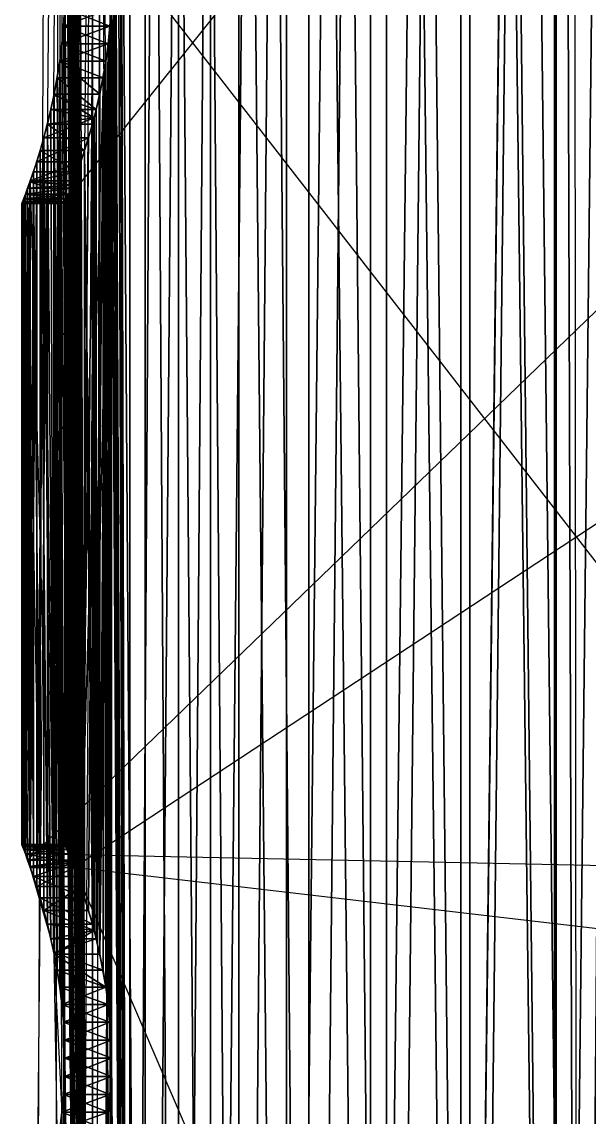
# Model space of a CAD drawing. Extents: x 234 to 504, y 2754 to 8450.
# Drawn here: x 234.2 to 371.6, y 3257.3 to 3522.7 of the extents above; entities that cross this region are included whole.
import ezdxf

# ---------------------------------------------------------------- set-up
doc = ezdxf.new("R2010")
doc.units = 0
doc.layers.get('0').update_dxf_attribs({"linetype": 'CONTINUOUS'})

msp = doc.modelspace()

# ---------------------------------------------------------------- linework, layer by layer
at = {"color": 7}
for points in [[(385.98, 6551.26, -102.26), (363.16, 4652.49, -101.29), (363.16, 6551.26, -101.29), (363.16, 4652.49, -101.29), (385.98, 6551.26, -102.26), (385.98, 4652.49, -102.26), (363.16, 4652.49, -101.29), (363.16, 4652.49, -101.29), (385.98, 4652.49, -102.26), (368.88, 2753.73, -101.17), (363.16, 4652.49, -101.29), (368.88, 2753.73, -101.17), (385.98, 4652.49, -102.26), (385.98, 2753.73, -102.26), (368.88, 2753.73, -101.17), (303.72, 8450.03, -129.98)], [(303.72, 8450.03, -129.98), (368.88, 2753.73, -111.52)], [(363.16, 8450.03, -101.29), (368.88, 2753.73, -101.17), (363.16, 2753.73, -101.29), (363.16, 4652.49, -101.29), (368.88, 2753.73, -101.17), (363.16, 4652.49, -101.29), (363.16, 2753.73, -101.29), (340.51, 2753.73, -104.19), (363.16, 4652.49, -101.29)], [(481.86, 5601.87, -184.02), (255.81, 3785.04, -287.41), (255.9, 3789.42, -287.59), (260.38, 2753.73, -296.42), (255.81, 3785.04, -287.41), (260.38, 2753.73, -296.42), (255.9, 3789.42, -287.59), (260.38, 4652.49, -296.42), (260.38, 2753.73, -296.42), (260.38, 2753.73, -296.42), (260.38, 4652.49, -296.42), (272.18, 2753.73, -313.88), (260.38, 2753.73, -296.42), (272.18, 2753.73, -313.88), (260.38, 4652.49, -296.42)], [(251.34, 4652.49, -170.14), (237.81, 3229.94, -205.01)], [(251.34, 4652.49, -170.14), (251.34, 2753.73, -170.14), (244.52, 4561.79, -184.21)], [(260.38, 4652.49, -296.42), (249.4, 3491.62, -270.02), (251.31, 3497.96, -276.1), (251.73, 3302.54, -277.31), (249.4, 3491.62, -270.02), (251.73, 3302.54, -277.31), (251.31, 3497.96, -276.1), (251.73, 3499.52, -277.31), (251.73, 3302.54, -277.31), (251.73, 3302.54, -277.31), (251.73, 3499.52, -277.31), (253.11, 3296.83, -281.02), (251.73, 3302.54, -277.31), (253.11, 3296.83, -281.02), (251.73, 3499.52, -277.31), (253.11, 3505.24, -281.02), (253.11, 3296.83, -281.02), (253.11, 3296.83, -281.02), (253.11, 3505.24, -281.02), (254.59, 3513.24, -284.63), (253.11, 3296.83, -281.02), (254.59, 3513.24, -284.63), (255.15, 3517.43, -285.92), (253.11, 3296.83, -281.02), (254.59, 3513.24, -284.63), (253.11, 3296.83, -281.02), (255.15, 3517.43, -285.92), (255.56, 3521.74, -286.85), (253.11, 3296.83, -281.02), (253.11, 3296.83, -281.02), (255.56, 3521.74, -286.85), (255.81, 3526.11, -287.41), (253.11, 3296.83, -281.02), (253.11, 3814.67, -281.02)], [(251.34, 4652.49, -301.47), (264.12, 2753.73, -320.39), (264.12, 2753.73, -320.39), (251.34, 4652.49, -301.47), (251.34, 2753.73, -301.47), (264.12, 2753.73, -320.39), (251.34, 2753.73, -301.47), (251.34, 4652.49, -301.47)], [(264.12, 4652.49, -151.22), (264.12, 2753.73, -151.22), (251.34, 2753.73, -170.14), (264.12, 4652.49, -151.22)], [(264.12, 4652.49, -151.22), (251.34, 2753.73, -170.14), (251.34, 4652.49, -170.14)], [(260.38, 2753.73, -296.42), (255.9, 3271.57, -287.59), (255.9, 3530.49, -287.59), (260.38, 2753.73, -296.42), (255.9, 3530.49, -287.59), (255.9, 3271.57, -287.59), (255.81, 3275.96, -287.41), (255.9, 3530.49, -287.59), (255.9, 3530.49, -287.59), (255.81, 3275.96, -287.41), (255.56, 3280.32, -286.85), (255.9, 3530.49, -287.59), (255.9, 3789.42, -287.59), (255.81, 3793.8, -287.41), (260.38, 4652.49, -296.42), (255.9, 3789.42, -287.59), (260.38, 4652.49, -296.42), (255.81, 3793.8, -287.41), (255.56, 3798.17, -286.85), (260.38, 4652.49, -296.42)], [(260.38, 4652.49, -175.19), (255.9, 3530.51, -184.02), (255.81, 3526.1, -184.21), (260.38, 2753.73, -175.19), (255.9, 3530.51, -184.02), (260.38, 2753.73, -175.19), (255.81, 4561.79, -184.21)], [(255.81, 4561.79, -184.21), (260.38, 2753.73, -175.19), (260.38, 4652.49, -175.19)], [(260.38, 4652.49, -175.19), (260.38, 2753.73, -175.19), (272.18, 4652.49, -157.73)], [(272.18, 4652.49, -157.73), (260.38, 2753.73, -175.19), (272.18, 2753.73, -157.73), (272.18, 4652.49, -157.73)], [(264.12, 4652.49, -320.39), (279.93, 2753.73, -336.88), (279.93, 2753.73, -336.88), (264.12, 4652.49, -320.39), (264.12, 2753.73, -320.39), (279.93, 2753.73, -336.88), (264.12, 2753.73, -320.39), (264.12, 4652.49, -320.39)], [(279.93, 4652.49, -134.74), (279.93, 2753.73, -134.74), (264.12, 2753.73, -151.22), (279.93, 4652.49, -134.74)], [(279.93, 4652.49, -134.74), (264.12, 2753.73, -151.22), (264.12, 4652.49, -151.22)], [(272.18, 4652.49, -157.73), (272.18, 2753.73, -157.73), (286.77, 4652.49, -142.51)], [(286.77, 4652.49, -142.51), (272.18, 2753.73, -157.73), (286.77, 2753.73, -142.51), (286.77, 4652.49, -142.51)], [(272.18, 4652.49, -313.88), (272.18, 2753.73, -313.88), (272.18, 2753.73, -313.88), (272.18, 4652.49, -313.88), (286.77, 2753.73, -329.1), (272.18, 2753.73, -313.88), (286.77, 2753.73, -329.1), (272.18, 4652.49, -313.88)], [(279.93, 4652.49, -336.88), (298.29, 2753.73, -350.46), (298.29, 2753.73, -350.46), (279.93, 4652.49, -336.88), (279.93, 2753.73, -336.88), (298.29, 2753.73, -350.46), (279.93, 2753.73, -336.88), (279.93, 4652.49, -336.88)], [(298.29, 4652.49, -121.16), (298.29, 2753.73, -121.16), (279.93, 2753.73, -134.74), (298.29, 4652.49, -121.16)], [(298.29, 4652.49, -121.16), (279.93, 2753.73, -134.74), (279.93, 4652.49, -134.74)], [(286.77, 4652.49, -142.51), (286.77, 2753.73, -142.51), (303.72, 4652.49, -129.98)], [(303.72, 4652.49, -129.98), (286.77, 2753.73, -142.51), (303.72, 2753.73, -129.98), (303.72, 4652.49, -129.98)], [(286.77, 4652.49, -329.1), (286.77, 2753.73, -329.1), (286.77, 2753.73, -329.1), (286.77, 4652.49, -329.1), (303.72, 2753.73, -341.64), (286.77, 2753.73, -329.1), (303.72, 2753.73, -341.64), (286.77, 4652.49, -329.1)], [(298.29, 4652.49, -350.46), (318.68, 2753.73, -360.74), (318.68, 2753.73, -360.74), (298.29, 4652.49, -350.46), (298.29, 2753.73, -350.46), (318.68, 2753.73, -360.74), (298.29, 2753.73, -350.46), (298.29, 4652.49, -350.46)], [(318.68, 4652.49, -110.88), (318.68, 2753.73, -110.88), (298.29, 2753.73, -121.16), (318.68, 4652.49, -110.88)], [(318.68, 4652.49, -110.88), (298.29, 2753.73, -121.16), (298.29, 4652.49, -121.16)], [(303.72, 4652.49, -129.98), (303.72, 2753.73, -129.98), (322.54, 4652.49, -120.49)], [(322.54, 4652.49, -120.49), (303.72, 2753.73, -129.98), (322.54, 2753.73, -120.49), (322.54, 4652.49, -120.49)], [(303.72, 4652.49, -341.64), (303.72, 2753.73, -341.64), (303.72, 2753.73, -341.64), (303.72, 4652.49, -341.64), (322.54, 2753.73, -351.13), (303.72, 2753.73, -341.64), (322.54, 2753.73, -351.13), (303.72, 4652.49, -341.64)], [(318.68, 4652.49, -360.74), (340.51, 2753.73, -367.42), (340.51, 2753.73, -367.42), (318.68, 4652.49, -360.74), (318.68, 2753.73, -360.74), (340.51, 2753.73, -367.42), (318.68, 2753.73, -360.74), (318.68, 4652.49, -360.74)], [(340.51, 4652.49, -104.19), (340.51, 2753.73, -104.19), (318.68, 2753.73, -110.88), (340.51, 4652.49, -104.19)], [(340.51, 4652.49, -104.19), (318.68, 2753.73, -110.88), (318.68, 4652.49, -110.88)], [(322.54, 4652.49, -120.49), (322.54, 2753.73, -120.49), (342.7, 4652.49, -114.31)], [(342.7, 4652.49, -114.31), (322.54, 2753.73, -120.49), (342.7, 2753.73, -114.31), (342.7, 4652.49, -114.31)], [(322.54, 4652.49, -351.13), (322.54, 2753.73, -351.13), (322.54, 2753.73, -351.13), (322.54, 4652.49, -351.13), (342.7, 2753.73, -357.3), (322.54, 2753.73, -351.13), (342.7, 2753.73, -357.3), (322.54, 4652.49, -351.13)], [(340.51, 4652.49, -367.42), (363.16, 2753.73, -370.33), (363.16, 2753.73, -370.33), (340.51, 4652.49, -367.42), (340.51, 2753.73, -367.42), (363.16, 2753.73, -370.33), (340.51, 2753.73, -367.42), (340.51, 4652.49, -367.42)], [(363.16, 4652.49, -101.29), (340.51, 2753.73, -104.19), (340.51, 4652.49, -104.19)], [(342.7, 4652.49, -114.31), (342.7, 2753.73, -114.31), (363.6, 4652.49, -111.64)], [(363.6, 4652.49, -111.64), (342.7, 2753.73, -114.31), (363.6, 2753.73, -111.64), (363.6, 4652.49, -111.64)], [(342.7, 4652.49, -357.3), (342.7, 2753.73, -357.3), (342.7, 2753.73, -357.3), (342.7, 4652.49, -357.3), (363.6, 2753.73, -359.98), (342.7, 2753.73, -357.3), (363.6, 2753.73, -359.98), (342.7, 4652.49, -357.3)], [(363.16, 4652.49, -370.33), (385.98, 2753.73, -369.36), (385.98, 2753.73, -369.36), (363.16, 4652.49, -370.33), (363.16, 2753.73, -370.33), (385.98, 2753.73, -369.36), (363.16, 2753.73, -370.33), (363.16, 4652.49, -370.33)], [(363.6, 4652.49, -111.64), (363.6, 2753.73, -111.64), (384.67, 4652.49, -112.53)], [(363.6, 4652.49, -111.64), (363.6, 2753.73, -111.64), (368.88, 2753.73, -111.52), (384.67, 4652.49, -112.53), (363.6, 2753.73, -111.64), (384.67, 4652.49, -112.53), (368.88, 2753.73, -111.52), (384.67, 2753.73, -112.53), (384.67, 4652.49, -112.53)], [(363.6, 4652.49, -359.98), (363.6, 2753.73, -359.98), (363.6, 2753.73, -359.98), (363.6, 4652.49, -359.98), (384.67, 2753.73, -359.08), (363.6, 2753.73, -359.98), (384.67, 2753.73, -359.08), (363.6, 4652.49, -359.98)], [(236.18, 2753.73, -258.56), (243.91, 4579.25, -285.92)], [(246.38, 2753.73, -214.8), (255.81, 4570.58, -184.21)], [(244.52, 4561.8, -287.41), (251.34, 2753.73, -301.47), (251.34, 2753.73, -301.47), (244.52, 4561.8, -287.41)], [(244.52, 4561.79, -184.21), (251.34, 2753.73, -170.14), (244.6, 4307.28, -184.02)], [(243.4, 4548.93, -284.63), (243.4, 3513.24, -284.63), (242.06, 3505.24, -281.02), (242.06, 3296.83, -281.02), (243.4, 3513.24, -284.63), (242.06, 3296.83, -281.02), (242.06, 3505.24, -281.02), (240.41, 3497.96, -276.1), (242.06, 3296.83, -281.02), (242.06, 3296.83, -281.02), (240.41, 3497.96, -276.1), (240.41, 3304.1, -276.1), (242.06, 3296.83, -281.02), (240.41, 3304.1, -276.1), (240.41, 3497.96, -276.1), (238.66, 3491.62, -270.02), (240.41, 3304.1, -276.1), (240.41, 3304.1, -276.1), (238.66, 3491.62, -270.02), (238.66, 3310.44, -270.02), (240.41, 3304.1, -276.1), (238.66, 3310.44, -270.02), (238.66, 3491.62, -270.02), (237.01, 3486.4, -262.96), (238.66, 3310.44, -270.02), (238.66, 3310.44, -270.02), (237.01, 3486.4, -262.96), (237.01, 3315.67, -262.96), (238.66, 3310.44, -270.02), (235.63, 3482.45, -255.12), (235.1, 3480.98, -250.98), (236.19, 3318.05, -258.64), (235.63, 3482.45, -255.12), (237.01, 3315.67, -262.96), (237.01, 3486.4, -262.96), (236.19, 3318.05, -258.64), (237.01, 3315.67, -262.96), (236.19, 3318.05, -258.64), (237.01, 3486.4, -262.96), (236.18, 3483.98, -258.56), (236.19, 3318.05, -258.64), (236.19, 3318.05, -258.64), (236.18, 3483.98, -258.56), (235.63, 3482.45, -255.12), (236.19, 3318.05, -258.64), (235.1, 3321.09, -220.64), (234.68, 3322.19, -224.9), (234.4, 3479.13, -229.23), (235.1, 3321.09, -220.64), (234.4, 3479.13, -229.23), (234.68, 3322.19, -224.9), (234.4, 3322.94, -229.23), (234.4, 3479.13, -229.23), (234.4, 3479.13, -229.23), (234.4, 3322.94, -229.23), (234.24, 3478.71, -235.81), (234.4, 3479.13, -229.23), (234.24, 3478.71, -235.81), (234.4, 3322.94, -229.23), (234.24, 3323.36, -235.81), (234.24, 3478.71, -235.81), (234.24, 3478.71, -235.81), (234.24, 3323.36, -235.81), (234.26, 3478.76, -238), (234.24, 3478.71, -235.81), (234.26, 3478.76, -238), (234.24, 3323.36, -235.81), (234.26, 3323.31, -238.01), (234.26, 3478.76, -238), (234.26, 3478.76, -238), (234.26, 3323.31, -238.01), (234.4, 3479.13, -242.38), (234.26, 3478.76, -238), (234.26, 3323.31, -238.01), (234.4, 3322.93, -242.4), (234.4, 3479.13, -242.38), (234.26, 3323.31, -238.01), (234.4, 3479.13, -242.38), (234.4, 3322.93, -242.4), (234.68, 3322.19, -246.72), (234.4, 3479.13, -242.38), (234.4, 3479.13, -242.38), (234.68, 3322.19, -246.72), (235.09, 3321.09, -250.96), (234.4, 3479.13, -242.38), (235.1, 3480.98, -250.98), (234.68, 3479.87, -246.72), (236.19, 3318.05, -258.64), (235.1, 3480.98, -250.98), (236.19, 3318.05, -258.64), (234.68, 3479.87, -246.72), (234.4, 3479.13, -242.38), (236.19, 3318.05, -258.64), (236.19, 3318.05, -258.64), (234.4, 3479.13, -242.38), (235.63, 3319.62, -255.12), (236.19, 3318.05, -258.64), (235.63, 3319.62, -255.12), (234.4, 3479.13, -242.38), (235.09, 3321.09, -250.96), (235.63, 3319.62, -255.12), (501.49, 3576.73, -212.49)], [(240.41, 4339.79, -276.1), (240.41, 4080.87, -276.1), (242.06, 4073.59, -281.02), (242.06, 4282.01, -281.02), (240.41, 4080.87, -276.1), (240.41, 3563.03, -276.1), (242.06, 3555.75, -281.02), (240.41, 3756.88, -276.1), (240.41, 3563.03, -276.1), (500.75, 3227.48, -262.96)], [(241.93, 2753.73, -280.66), (243.91, 4320.33, -285.92)], [(255.56, 4316.01, -286.85), (255.56, 3262.82, -286.85), (260.38, 2753.73, -296.42), (255.15, 3258.51, -285.92), (255.56, 3262.82, -286.85), (255.15, 3258.51, -285.92), (260.38, 2753.73, -296.42)], [(244.52, 4302.88, -287.41), (251.34, 2753.73, -301.47), (244.6, 4307.26, -287.59), (244.6, 4048.34, -287.59), (244.52, 4043.95, -287.41), (251.34, 2753.73, -301.47), (244.6, 4048.34, -287.59), (244.52, 4043.95, -287.41), (244.29, 4039.59, -286.85), (251.34, 2753.73, -301.47), (244.52, 4043.95, -287.41), (251.34, 2753.73, -301.47), (244.29, 4039.59, -286.85), (243.91, 4035.28, -285.92), (251.34, 2753.73, -301.47), (251.34, 2753.73, -301.47), (243.91, 4035.28, -285.92), (243.4, 4031.09, -284.63), (251.34, 2753.73, -301.47), (243.91, 4294.2, -285.92)], [(244.6, 4307.28, -184.02), (251.34, 2753.73, -170.14), (244.52, 4302.87, -184.21)], [(244.6, 4307.26, -287.59), (251.34, 2753.73, -301.47), (244.6, 4307.26, -287.59)], [(260.38, 2753.73, -175.19), (255.56, 3780.65, -184.77), (255.15, 3776.37, -185.69), (255.9, 3530.51, -184.02), (255.56, 3780.65, -184.77), (255.9, 4307.28, -184.02), (255.9, 4048.36, -184.02), (260.38, 2753.73, -175.19), (255.9, 4307.28, -184.02), (260.38, 2753.73, -175.19), (255.9, 4048.36, -184.02), (255.9, 3789.44, -184.02), (260.38, 2753.73, -175.19)], [(255.9, 4307.28, -184.02), (260.38, 2753.73, -175.19), (255.9, 4307.28, -184.02)], [(243.4, 4290.01, -284.63), (244.6, 4048.34, -287.59), (243.91, 4294.2, -285.92), (251.34, 2753.73, -301.47), (244.52, 4302.88, -287.41), (244.6, 4048.34, -287.59), (251.34, 2753.73, -301.47), (244.6, 4048.34, -287.59), (244.52, 4302.88, -287.41)], [(244.52, 4302.87, -184.21), (251.34, 2753.73, -170.14), (244.6, 4048.36, -184.02), (244.52, 4302.87, -184.21)], [(251.34, 2753.73, -301.47), (243.91, 3776.36, -285.92), (243.4, 3772.17, -284.63), (251.34, 2753.73, -301.47), (243.91, 4061.41, -285.92), (244.29, 4057.09, -286.85), (243.4, 4290.01, -284.63), (243.91, 4061.41, -285.92), (243.4, 4290.01, -284.63), (244.29, 4057.09, -286.85), (244.52, 4052.73, -287.41), (243.4, 4290.01, -284.63)], [(251.7, 2753.73, -194.4), (253.9, 4069.67, -188.62), (253.9, 4285.93, -188.62)], [(244.6, 3789.44, -184.02), (251.34, 2753.73, -170.14), (244.52, 3785.03, -184.21), (244.6, 3789.44, -184.02), (244.52, 3785.03, -184.21), (251.34, 2753.73, -170.14), (244.6, 3530.51, -184.02), (244.52, 3785.03, -184.21), (244.52, 3785.03, -184.21), (244.6, 3530.51, -184.02), (244.29, 3780.65, -184.77), (244.52, 3785.03, -184.21), (244.29, 3780.65, -184.77), (244.6, 3530.51, -184.02), (243.91, 3776.37, -185.69), (244.29, 3780.65, -184.77), (244.52, 4052.73, -184.21)], [(244.6, 4048.36, -184.02), (251.34, 2753.73, -170.14), (244.6, 3789.44, -184.02)], [(255.9, 4048.36, -184.02), (255.9, 3271.59, -184.02), (255.81, 3267.18, -184.21), (260.38, 2753.73, -175.19), (255.9, 3271.59, -184.02), (255.15, 3517.45, -185.69), (254.59, 3513.25, -186.98), (255.9, 3271.59, -184.02), (255.15, 3517.45, -185.69), (255.9, 3271.59, -184.02), (254.59, 3513.25, -186.98), (253.9, 3509.16, -188.62), (255.9, 3271.59, -184.02), (255.9, 3271.59, -184.02), (253.9, 3509.16, -188.62), (255.81, 3275.96, -184.21), (255.9, 3271.59, -184.02), (260.38, 2753.73, -175.19), (255.81, 3526.1, -184.21), (255.9, 3271.59, -184.02), (260.38, 2753.73, -175.19), (255.9, 3271.59, -184.02), (255.81, 3526.1, -184.21), (255.56, 3521.72, -184.77), (255.9, 3271.59, -184.02), (255.9, 3271.59, -184.02), (255.56, 3521.72, -184.77), (255.15, 3517.45, -185.69), (255.9, 3271.59, -184.02), (255.81, 3267.18, -184.21), (255.56, 3262.8, -184.77), (260.38, 2753.73, -175.19), (255.81, 3267.18, -184.21), (260.38, 2753.73, -175.19), (255.56, 3262.8, -184.77), (255.15, 3258.52, -185.69), (260.38, 2753.73, -175.19)], [(243.91, 3802.48, -285.92), (244.52, 3785.03, -287.41), (251.34, 2753.73, -301.47), (244.6, 3789.42, -287.59), (244.52, 3785.03, -287.41), (244.6, 3789.42, -287.59), (251.34, 2753.73, -301.47), (243.4, 4031.09, -284.63)], [(253.9, 4027.01, -188.62), (254.59, 3288.85, -186.99), (255.15, 3284.62, -185.69), (253.9, 3509.16, -188.62), (254.59, 3288.85, -186.99), (253.9, 3509.16, -188.62), (255.15, 3284.62, -185.69), (255.56, 3280.31, -184.77), (253.9, 3509.16, -188.62), (253.9, 3509.16, -188.62), (255.56, 3280.31, -184.77), (255.81, 3275.96, -184.21), (253.9, 3509.16, -188.62), (248.47, 3313.21, -205.01), (250.35, 3307.4, -198.42), (251.73, 3499.53, -194.3), (248.47, 3313.21, -205.01), (251.73, 3499.53, -194.3), (250.35, 3307.4, -198.42), (251.73, 3302.53, -194.3), (251.73, 3499.53, -194.3), (251.73, 3499.53, -194.3), (251.73, 3302.53, -194.3), (252.24, 3501.5, -192.9), (251.73, 3499.53, -194.3), (252.24, 3501.5, -192.9), (251.73, 3302.53, -194.3), (252.24, 3300.57, -192.9), (252.24, 3501.5, -192.9), (252.24, 3501.5, -192.9), (252.24, 3300.57, -192.9), (253.9, 3509.16, -188.62), (252.24, 3501.5, -192.9), (253.9, 3509.16, -188.62), (252.24, 3300.57, -192.9), (253.9, 3292.9, -188.62), (253.9, 3509.16, -188.62), (253.9, 3509.16, -188.62), (253.9, 3292.9, -188.62), (254.59, 3288.85, -186.99), (253.9, 3509.16, -188.62), (251.73, 3499.53, -194.3), (250.35, 3494.66, -198.42), (248.47, 3313.21, -205.01), (251.73, 3499.53, -194.3), (248.47, 3313.21, -205.01), (250.35, 3494.66, -198.42), (248.47, 3488.86, -205.01), (248.47, 3313.21, -205.01), (248.47, 3313.21, -205.01), (248.47, 3488.86, -205.01), (246.8, 3317.81, -212.49), (248.47, 3313.21, -205.01), (246.8, 3317.81, -212.49), (248.47, 3488.86, -205.01), (246.8, 3484.25, -212.49), (246.8, 3317.81, -212.49), (246.8, 3317.81, -212.49), (246.8, 3484.25, -212.49), (246.38, 3318.91, -214.8), (246.8, 3317.81, -212.49), (246.38, 3318.91, -214.8), (246.8, 3484.25, -212.49), (246.38, 3483.16, -214.8), (246.38, 3318.91, -214.8), (246.38, 3318.91, -214.8), (246.38, 3483.16, -214.8), (245.52, 3480.98, -220.64), (246.38, 3318.91, -214.8), (245.52, 3480.98, -220.64), (245.08, 3479.88, -224.88), (246.38, 3318.91, -214.8), (245.52, 3480.98, -220.64), (246.38, 3318.91, -214.8), (245.08, 3479.88, -224.88), (244.77, 3479.13, -229.23), (246.38, 3318.91, -214.8), (246.38, 3318.91, -214.8), (244.77, 3479.13, -229.23), (245.52, 3321.09, -220.64), (246.38, 3318.91, -214.8), (245.52, 3321.09, -220.64), (244.77, 3479.13, -229.23), (245.08, 3322.19, -224.9), (245.52, 3321.09, -220.64), (244.62, 3478.76, -238), (244.62, 3323.31, -238.01), (244.6, 3478.71, -235.81), (244.62, 3478.76, -238), (244.6, 3478.71, -235.81), (244.62, 3323.31, -238.01), (244.6, 3323.36, -235.81), (244.6, 3478.71, -235.81), (244.6, 3478.71, -235.81), (244.6, 3323.36, -235.81), (244.77, 3479.13, -229.23), (244.6, 3478.71, -235.81), (244.77, 3479.13, -229.23), (244.6, 3323.36, -235.81), (244.77, 3322.94, -229.23), (244.77, 3479.13, -229.23), (244.77, 3479.13, -229.23), (244.77, 3322.94, -229.23), (245.08, 3322.19, -224.9), (244.77, 3479.13, -229.23), (482.61, 3776.38, -285.92)], [(253.11, 3814.67, -281.02), (249.4, 3232.7, -270.02)], [(244.52, 3793.81, -287.41), (244.52, 3785.03, -287.41), (244.29, 3780.67, -286.85), (251.34, 2753.73, -301.47), (244.52, 3785.03, -287.41), (251.34, 2753.73, -301.47), (244.29, 3780.67, -286.85), (243.91, 3776.36, -285.92), (251.34, 2753.73, -301.47)], [(260.38, 2753.73, -175.19), (255.9, 3789.44, -184.02)], [(260.38, 2753.73, -296.42), (255.56, 3780.67, -286.85), (255.81, 3785.04, -287.41), (260.38, 2753.73, -296.42), (255.56, 3280.32, -286.85), (255.14, 3284.64, -285.91), (255.9, 3530.49, -287.59), (255.56, 3280.32, -286.85), (255.9, 3530.49, -287.59), (255.14, 3284.64, -285.91), (254.59, 3288.82, -284.63), (255.9, 3530.49, -287.59), (255.9, 3530.49, -287.59), (254.59, 3288.82, -284.63), (253.11, 3296.83, -281.02), (255.9, 3530.49, -287.59), (255.56, 3262.82, -286.85), (255.81, 3267.19, -287.41), (260.38, 2753.73, -296.42), (255.56, 3262.82, -286.85), (260.38, 2753.73, -296.42), (255.81, 3267.19, -287.41), (255.9, 3271.57, -287.59), (260.38, 2753.73, -296.42)], [(254.59, 3254.32, -284.63), (255.15, 3258.51, -285.92), (253.11, 3764.16, -281.02), (254.59, 3772.17, -284.63), (255.9, 3530.49, -287.59), (253.11, 3764.16, -281.02), (255.9, 3530.49, -287.59), (254.59, 3772.17, -284.63), (255.15, 3776.35, -285.92), (255.9, 3530.49, -287.59), (255.9, 3530.49, -287.59), (255.15, 3776.35, -285.92), (260.38, 2753.73, -296.42), (255.9, 3530.49, -287.59), (260.38, 2753.73, -296.42), (255.15, 3776.35, -285.92), (255.56, 3780.67, -286.85), (260.38, 2753.73, -296.42)], [(251.34, 2753.73, -170.14), (244.6, 3271.59, -184.02), (243.41, 3513.25, -186.98), (251.34, 2753.73, -170.14), (243.41, 3513.25, -186.98), (244.6, 3271.59, -184.02), (242.78, 3509.16, -188.62), (243.41, 3513.25, -186.98), (244.29, 3280.31, -184.76), (243.91, 3284.62, -185.69), (241.98, 3504.88, -190.8), (244.29, 3280.31, -184.76), (242.78, 3509.16, -188.62), (244.6, 3271.59, -184.02), (241.98, 3504.88, -190.8), (242.78, 3509.16, -188.62), (241.98, 3504.88, -190.8), (244.6, 3271.59, -184.02), (244.52, 3275.96, -184.21), (241.98, 3504.88, -190.8), (241.98, 3504.88, -190.8), (244.52, 3275.96, -184.21), (244.29, 3280.31, -184.76), (241.98, 3504.88, -190.8), (243.91, 3284.62, -185.69), (243.4, 3288.85, -186.99), (241.98, 3504.88, -190.8), (243.91, 3284.62, -185.69), (241.98, 3504.88, -190.8), (243.4, 3288.85, -186.99), (242.78, 3292.9, -188.62), (241.98, 3504.88, -190.8), (241.98, 3504.88, -190.8), (242.78, 3292.9, -188.62), (241.98, 3297.19, -190.8), (241.98, 3504.88, -190.8), (243.91, 3776.37, -185.69)], [(244.6, 3530.49, -287.59), (251.34, 2753.73, -301.47), (243.4, 3772.17, -284.63)], [(243.41, 3772.17, -186.98), (243.91, 3517.45, -185.69), (244.29, 3521.72, -184.77), (251.34, 2753.73, -170.14), (243.91, 3517.45, -185.69), (251.34, 2753.73, -170.14), (244.29, 3521.72, -184.77), (244.52, 3526.1, -184.21), (251.34, 2753.73, -170.14)], [(244.6, 3530.51, -184.02), (251.34, 2753.73, -170.14), (244.29, 3539.23, -184.76)], [(244.52, 3526.11, -287.41), (251.34, 2753.73, -301.47), (244.6, 3530.49, -287.59)], [(255.9, 3530.49, -287.59), (253.11, 3296.83, -281.02), (255.81, 3526.11, -287.41)], [(255.9, 3530.51, -184.02), (254.59, 3254.33, -186.98)], [(255.9, 3530.51, -184.02), (260.38, 2753.73, -175.19), (255.9, 3530.51, -184.02)], [(244.52, 3526.1, -184.21), (255.56, 3521.72, -184.77), (255.81, 3526.1, -184.21), (255.56, 3521.72, -184.77), (244.52, 3526.1, -184.21), (244.29, 3521.72, -184.77), (255.56, 3521.72, -184.77), (255.56, 3521.72, -184.77), (244.29, 3521.72, -184.77), (255.15, 3517.45, -185.69), (255.56, 3521.72, -184.77), (255.15, 3517.45, -185.69), (244.29, 3521.72, -184.77), (243.91, 3517.45, -185.69), (255.15, 3517.45, -185.69), (255.15, 3517.45, -185.69), (243.91, 3517.45, -185.69), (254.59, 3513.25, -186.98), (255.15, 3517.45, -185.69), (254.59, 3513.25, -186.98), (243.91, 3517.45, -185.69), (243.41, 3513.25, -186.98), (254.59, 3513.25, -186.98), (254.59, 3513.25, -186.98), (243.41, 3513.25, -186.98), (253.9, 3509.16, -188.62), (254.59, 3513.25, -186.98), (253.9, 3509.16, -188.62), (243.41, 3513.25, -186.98), (242.78, 3509.16, -188.62), (253.9, 3509.16, -188.62), (253.9, 3509.16, -188.62), (242.78, 3509.16, -188.62), (252.24, 3501.5, -192.9), (253.9, 3509.16, -188.62), (242.78, 3509.16, -188.62), (241.98, 3504.88, -190.8), (252.24, 3501.5, -192.9), (242.78, 3509.16, -188.62), (252.24, 3501.5, -192.9), (241.98, 3504.88, -190.8), (241.26, 3501.5, -192.9), (252.24, 3501.5, -192.9), (252.24, 3501.5, -192.9), (241.26, 3501.5, -192.9), (251.73, 3499.53, -194.3), (252.24, 3501.5, -192.9), (251.73, 3499.53, -194.3), (241.26, 3501.5, -192.9), (239.53, 3494.66, -198.42), (251.73, 3499.53, -194.3), (251.73, 3499.53, -194.3), (239.53, 3494.66, -198.42), (250.35, 3494.66, -198.42), (251.73, 3499.53, -194.3), (250.35, 3494.66, -198.42), (239.53, 3494.66, -198.42), (237.81, 3488.86, -205.01), (250.35, 3494.66, -198.42), (250.35, 3494.66, -198.42), (237.81, 3488.86, -205.01), (248.47, 3488.86, -205.01), (250.35, 3494.66, -198.42), (248.47, 3488.86, -205.01), (237.81, 3488.86, -205.01), (236.27, 3484.25, -212.49), (248.47, 3488.86, -205.01), (248.47, 3488.86, -205.01), (236.27, 3484.25, -212.49), (246.8, 3484.25, -212.49), (248.47, 3488.86, -205.01), (246.8, 3484.25, -212.49), (236.27, 3484.25, -212.49), (246.38, 3483.16, -214.8), (246.8, 3484.25, -212.49), (246.38, 3483.16, -214.8), (236.27, 3484.25, -212.49), (236.18, 3483.98, -213.05), (246.38, 3483.16, -214.8), (246.38, 3483.16, -214.8), (236.18, 3483.98, -213.05), (245.52, 3480.98, -220.64), (246.38, 3483.16, -214.8), (245.52, 3480.98, -220.64), (236.18, 3483.98, -213.05), (235.1, 3480.98, -220.64), (245.52, 3480.98, -220.64), (245.52, 3480.98, -220.64), (235.1, 3480.98, -220.64), (245.08, 3479.88, -224.88), (245.52, 3480.98, -220.64), (245.08, 3479.88, -224.88), (235.1, 3480.98, -220.64), (234.68, 3479.88, -224.88), (245.08, 3479.88, -224.88), (245.08, 3479.88, -224.88), (234.68, 3479.88, -224.88), (244.77, 3479.13, -229.23), (245.08, 3479.88, -224.88), (244.77, 3479.13, -229.23), (234.68, 3479.88, -224.88), (234.4, 3479.13, -229.23), (244.77, 3479.13, -229.23), (244.77, 3479.13, -229.23), (234.4, 3479.13, -229.23), (244.6, 3478.71, -235.81), (244.77, 3479.13, -229.23), (244.6, 3478.71, -235.81), (234.4, 3479.13, -229.23), (234.24, 3478.71, -235.81), (244.6, 3478.71, -235.81), (244.6, 3478.71, -235.81), (234.24, 3478.71, -235.81), (244.62, 3478.76, -238), (244.6, 3478.71, -235.81), (244.62, 3478.76, -238), (234.24, 3478.71, -235.81), (234.26, 3478.76, -238), (244.62, 3478.76, -238), (244.62, 3478.76, -238), (234.26, 3478.76, -238), (244.77, 3479.13, -242.38), (244.62, 3478.76, -238), (244.77, 3479.13, -242.38), (234.26, 3478.76, -238), (234.4, 3479.13, -242.38), (244.77, 3479.13, -242.38), (244.77, 3479.13, -242.38), (234.4, 3479.13, -242.38), (245.08, 3479.87, -246.72), (244.77, 3479.13, -242.38), (245.08, 3479.87, -246.72), (234.4, 3479.13, -242.38), (234.68, 3479.87, -246.72), (245.08, 3479.87, -246.72), (245.08, 3479.87, -246.72), (234.68, 3479.87, -246.72), (245.53, 3480.98, -250.98), (245.08, 3479.87, -246.72), (245.53, 3480.98, -250.98), (234.68, 3479.87, -246.72), (235.1, 3480.98, -250.98), (245.53, 3480.98, -250.98), (245.53, 3480.98, -250.98), (235.1, 3480.98, -250.98), (246.11, 3482.45, -255.12), (245.53, 3480.98, -250.98), (246.11, 3482.45, -255.12), (235.1, 3480.98, -250.98), (235.63, 3482.45, -255.12), (246.11, 3482.45, -255.12), (246.11, 3482.45, -255.12), (235.63, 3482.45, -255.12), (246.38, 3483.16, -256.81), (246.11, 3482.45, -255.12), (246.38, 3483.16, -256.81), (235.63, 3482.45, -255.12), (236.18, 3483.98, -258.56), (246.38, 3483.16, -256.81), (246.38, 3483.16, -256.81), (236.18, 3483.98, -258.56), (247.6, 3486.4, -262.96), (246.38, 3483.16, -256.81), (236.18, 3483.98, -258.56), (237.01, 3486.4, -262.96), (247.6, 3486.4, -262.96), (236.18, 3483.98, -258.56), (247.6, 3486.4, -262.96), (237.01, 3486.4, -262.96), (238.66, 3491.62, -270.02), (247.6, 3486.4, -262.96), (247.6, 3486.4, -262.96), (238.66, 3491.62, -270.02), (249.4, 3491.62, -270.02), (247.6, 3486.4, -262.96), (249.4, 3491.62, -270.02), (238.66, 3491.62, -270.02), (240.41, 3497.96, -276.1), (249.4, 3491.62, -270.02), (249.4, 3491.62, -270.02), (240.41, 3497.96, -276.1), (251.31, 3497.96, -276.1), (249.4, 3491.62, -270.02), (251.31, 3497.96, -276.1), (240.41, 3497.96, -276.1), (251.73, 3499.52, -277.31), (251.31, 3497.96, -276.1), (251.73, 3499.52, -277.31), (240.41, 3497.96, -276.1), (242.06, 3505.24, -281.02), (251.73, 3499.52, -277.31), (251.73, 3499.52, -277.31), (242.06, 3505.24, -281.02), (253.11, 3505.24, -281.02), (251.73, 3499.52, -277.31), (253.11, 3505.24, -281.02), (242.06, 3505.24, -281.02), (243.4, 3513.24, -284.63), (253.11, 3505.24, -281.02), (253.11, 3505.24, -281.02), (243.4, 3513.24, -284.63), (254.59, 3513.24, -284.63), (253.11, 3505.24, -281.02), (254.59, 3513.24, -284.63), (243.4, 3513.24, -284.63), (255.15, 3517.43, -285.92), (254.59, 3513.24, -284.63), (255.15, 3517.43, -285.92), (243.4, 3513.24, -284.63), (243.91, 3517.44, -285.92), (255.15, 3517.43, -285.92), (255.15, 3517.43, -285.92), (243.91, 3517.44, -285.92), (255.56, 3521.74, -286.85), (255.15, 3517.43, -285.92), (255.56, 3521.74, -286.85), (243.91, 3517.44, -285.92), (244.29, 3521.74, -286.85), (255.56, 3521.74, -286.85), (255.56, 3521.74, -286.85), (244.29, 3521.74, -286.85), (255.81, 3526.11, -287.41), (255.56, 3521.74, -286.85), (255.81, 3526.11, -287.41), (244.29, 3521.74, -286.85), (244.52, 3526.11, -287.41)], [(244.52, 3526.11, -287.41), (244.29, 3521.74, -286.85), (251.34, 2753.73, -301.47), (244.52, 3526.11, -287.41), (251.34, 2753.73, -301.47), (244.29, 3521.74, -286.85), (243.91, 3517.44, -285.92), (251.34, 2753.73, -301.47)], [(251.34, 2753.73, -170.14), (244.52, 3526.1, -184.21)], [(489.15, 2753.73, -267.12), (245.52, 3321.09, -250.96), (245.08, 3322.19, -246.72), (244.77, 3479.13, -242.38), (245.52, 3321.09, -250.96), (245.52, 3321.09, -250.96), (244.77, 3479.13, -242.38), (246.11, 3319.62, -255.12), (245.52, 3321.09, -250.96), (245.08, 3322.19, -246.72), (244.77, 3322.93, -242.41), (244.77, 3479.13, -242.38), (245.08, 3322.19, -246.72), (244.77, 3479.13, -242.38), (244.77, 3322.93, -242.41), (244.62, 3323.31, -238.01), (244.77, 3479.13, -242.38), (244.77, 3479.13, -242.38), (244.62, 3323.31, -238.01), (244.62, 3478.76, -238), (244.77, 3479.13, -242.38), (246.11, 3319.62, -255.12), (244.77, 3479.13, -242.38), (246.39, 3318.88, -256.86), (246.11, 3319.62, -255.12), (246.39, 3318.88, -256.86), (244.77, 3479.13, -242.38), (245.08, 3479.87, -246.72), (246.39, 3318.88, -256.86), (246.39, 3318.88, -256.86), (245.08, 3479.87, -246.72), (245.53, 3480.98, -250.98), (246.39, 3318.88, -256.86), (245.53, 3480.98, -250.98), (246.11, 3482.45, -255.12), (246.39, 3318.88, -256.86), (245.53, 3480.98, -250.98), (246.39, 3318.88, -256.86), (246.11, 3482.45, -255.12), (246.38, 3483.16, -256.81), (246.39, 3318.88, -256.86), (246.39, 3318.88, -256.86), (246.38, 3483.16, -256.81), (247.6, 3315.67, -262.96), (246.39, 3318.88, -256.86), (247.6, 3315.67, -262.96), (246.38, 3483.16, -256.81), (247.6, 3486.4, -262.96), (247.6, 3315.67, -262.96), (247.6, 3315.67, -262.96), (247.6, 3486.4, -262.96), (249.4, 3310.44, -270.02), (247.6, 3315.67, -262.96), (249.4, 3310.44, -270.02), (247.6, 3486.4, -262.96), (249.4, 3491.62, -270.02), (249.4, 3310.44, -270.02), (249.4, 3310.44, -270.02), (249.4, 3491.62, -270.02), (251.31, 3304.1, -276.1), (249.4, 3310.44, -270.02), (251.31, 3304.1, -276.1), (249.4, 3491.62, -270.02), (251.73, 3302.54, -277.31), (251.31, 3304.1, -276.1), (255.81, 3526.11, -287.41)], [(251.34, 2753.73, -301.47), (243.91, 3517.44, -285.92), (243.4, 3513.24, -284.63), (251.34, 2753.73, -301.47), (242.06, 3296.83, -281.02), (243.4, 3288.82, -284.63), (243.4, 3513.24, -284.63), (242.06, 3296.83, -281.02), (243.4, 3513.24, -284.63), (243.4, 3288.82, -284.63), (243.91, 3284.64, -285.92), (243.4, 3513.24, -284.63), (243.4, 3513.24, -284.63), (243.91, 3284.64, -285.92), (244.29, 3280.32, -286.85), (243.4, 3513.24, -284.63), (244.29, 3280.32, -286.85), (244.52, 3275.96, -287.41), (243.4, 3513.24, -284.63), (244.29, 3280.32, -286.85), (243.4, 3513.24, -284.63), (244.52, 3275.96, -287.41), (244.6, 3271.57, -287.59), (243.4, 3513.24, -284.63), (243.4, 3513.24, -284.63), (244.6, 3271.57, -287.59), (251.34, 2753.73, -301.47), (243.4, 3513.24, -284.63), (251.34, 2753.73, -301.47), (244.6, 3271.57, -287.59), (244.52, 3267.19, -287.41), (251.34, 2753.73, -301.47)], [(243.41, 3254.33, -186.98), (243.91, 3258.52, -185.69), (243.41, 3513.25, -186.98), (243.91, 3517.45, -185.69), (251.34, 2753.73, -170.14), (243.41, 3513.25, -186.98), (244.29, 3262.8, -184.77), (244.52, 3267.18, -184.21), (251.34, 2753.73, -170.14), (244.29, 3262.8, -184.77), (251.34, 2753.73, -170.14), (244.52, 3267.18, -184.21), (244.6, 3271.59, -184.02), (251.34, 2753.73, -170.14)], [(500.75, 3315.67, -262.96), (235.1, 3321.09, -220.64), (234.4, 3479.13, -229.23), (234.68, 3479.88, -224.88), (235.1, 3321.09, -220.64), (234.68, 3479.88, -224.88), (235.1, 3480.98, -220.64), (235.1, 3321.09, -220.64), (234.68, 3479.88, -224.88), (235.1, 3321.09, -220.64), (235.1, 3480.98, -220.64), (236.18, 3483.98, -213.05), (235.1, 3321.09, -220.64), (235.1, 3321.09, -220.64), (236.18, 3483.98, -213.05), (236.18, 3318.09, -213.05), (235.1, 3321.09, -220.64), (236.18, 3318.09, -213.05), (236.18, 3483.98, -213.05), (236.27, 3317.81, -212.49), (236.18, 3318.09, -213.05), (241.26, 3300.57, -192.9), (239.53, 3307.4, -198.42), (239.53, 3494.66, -198.42), (241.26, 3300.57, -192.9), (239.53, 3494.66, -198.42), (239.53, 3307.4, -198.42), (237.81, 3313.21, -205.01), (239.53, 3494.66, -198.42), (239.53, 3494.66, -198.42), (237.81, 3313.21, -205.01), (237.81, 3488.86, -205.01), (239.53, 3494.66, -198.42), (237.81, 3488.86, -205.01), (237.81, 3313.21, -205.01), (236.27, 3317.81, -212.49), (237.81, 3488.86, -205.01), (237.81, 3488.86, -205.01), (236.27, 3317.81, -212.49), (236.27, 3484.25, -212.49), (237.81, 3488.86, -205.01), (236.27, 3484.25, -212.49), (236.27, 3317.81, -212.49), (236.18, 3483.98, -213.05), (236.27, 3484.25, -212.49), (241.26, 3300.57, -192.9), (239.53, 3494.66, -198.42), (241.98, 3297.19, -190.8), (241.26, 3300.57, -192.9), (241.98, 3297.19, -190.8), (239.53, 3494.66, -198.42), (241.26, 3501.5, -192.9), (241.98, 3297.19, -190.8), (241.98, 3297.19, -190.8), (241.26, 3501.5, -192.9), (241.98, 3504.88, -190.8), (241.98, 3297.19, -190.8), (243.91, 3258.52, -185.69), (244.29, 3262.8, -184.77), (251.34, 2753.73, -170.14), (243.91, 3258.52, -185.69), (243.91, 3258.52, -185.69), (251.34, 2753.73, -170.14)], [(243.4, 3254.32, -284.63), (255.15, 3258.51, -285.92), (254.59, 3254.32, -284.63), (255.15, 3258.51, -285.92), (243.4, 3254.32, -284.63), (243.91, 3258.51, -285.92), (255.15, 3258.51, -285.92), (255.15, 3258.51, -285.92), (243.91, 3258.51, -285.92), (255.56, 3262.82, -286.85), (255.15, 3258.51, -285.92), (255.56, 3262.82, -286.85), (243.91, 3258.51, -285.92), (244.29, 3262.82, -286.85), (255.56, 3262.82, -286.85), (255.56, 3262.82, -286.85), (244.29, 3262.82, -286.85), (255.81, 3267.19, -287.41), (255.56, 3262.82, -286.85), (255.81, 3267.19, -287.41), (244.29, 3262.82, -286.85), (244.52, 3267.19, -287.41), (255.81, 3267.19, -287.41), (255.81, 3267.19, -287.41), (244.52, 3267.19, -287.41), (255.9, 3271.57, -287.59), (255.81, 3267.19, -287.41), (255.9, 3271.57, -287.59), (244.52, 3267.19, -287.41), (244.6, 3271.57, -287.59), (255.9, 3271.57, -287.59), (255.9, 3271.57, -287.59), (244.6, 3271.57, -287.59), (255.81, 3275.96, -287.41), (255.9, 3271.57, -287.59), (255.81, 3275.96, -287.41), (244.6, 3271.57, -287.59), (244.52, 3275.96, -287.41), (255.81, 3275.96, -287.41), (255.81, 3275.96, -287.41), (244.52, 3275.96, -287.41), (255.56, 3280.32, -286.85), (255.81, 3275.96, -287.41), (255.56, 3280.32, -286.85), (244.52, 3275.96, -287.41), (244.29, 3280.32, -286.85), (255.56, 3280.32, -286.85), (255.56, 3280.32, -286.85), (244.29, 3280.32, -286.85), (255.14, 3284.64, -285.91), (255.56, 3280.32, -286.85), (255.14, 3284.64, -285.91), (244.29, 3280.32, -286.85), (243.91, 3284.64, -285.92), (255.14, 3284.64, -285.91), (255.14, 3284.64, -285.91), (243.91, 3284.64, -285.92), (254.59, 3288.82, -284.63), (255.14, 3284.64, -285.91), (243.91, 3284.64, -285.92), (243.4, 3288.82, -284.63), (254.59, 3288.82, -284.63), (243.91, 3284.64, -285.92), (254.59, 3288.82, -284.63), (243.4, 3288.82, -284.63), (242.06, 3296.83, -281.02), (254.59, 3288.82, -284.63), (254.59, 3288.82, -284.63), (242.06, 3296.83, -281.02), (253.11, 3296.83, -281.02), (254.59, 3288.82, -284.63), (253.11, 3296.83, -281.02), (242.06, 3296.83, -281.02), (251.73, 3302.54, -277.31), (253.11, 3296.83, -281.02), (251.73, 3302.54, -277.31), (242.06, 3296.83, -281.02), (240.41, 3304.1, -276.1), (251.73, 3302.54, -277.31), (251.73, 3302.54, -277.31), (240.41, 3304.1, -276.1), (251.31, 3304.1, -276.1), (251.73, 3302.54, -277.31), (251.31, 3304.1, -276.1), (240.41, 3304.1, -276.1), (238.66, 3310.44, -270.02), (251.31, 3304.1, -276.1), (251.31, 3304.1, -276.1), (238.66, 3310.44, -270.02), (249.4, 3310.44, -270.02), (251.31, 3304.1, -276.1), (249.4, 3310.44, -270.02), (238.66, 3310.44, -270.02), (237.01, 3315.67, -262.96), (249.4, 3310.44, -270.02), (249.4, 3310.44, -270.02), (237.01, 3315.67, -262.96), (247.6, 3315.67, -262.96), (249.4, 3310.44, -270.02), (247.6, 3315.67, -262.96), (237.01, 3315.67, -262.96), (246.39, 3318.88, -256.86), (247.6, 3315.67, -262.96), (246.39, 3318.88, -256.86), (237.01, 3315.67, -262.96), (236.19, 3318.05, -258.64), (246.39, 3318.88, -256.86), (246.39, 3318.88, -256.86), (236.19, 3318.05, -258.64), (246.11, 3319.62, -255.12), (246.39, 3318.88, -256.86), (246.11, 3319.62, -255.12), (236.19, 3318.05, -258.64), (235.63, 3319.62, -255.12), (246.11, 3319.62, -255.12), (246.11, 3319.62, -255.12), (235.63, 3319.62, -255.12), (245.52, 3321.09, -250.96), (246.11, 3319.62, -255.12), (245.52, 3321.09, -250.96), (235.63, 3319.62, -255.12), (235.09, 3321.09, -250.96), (245.52, 3321.09, -250.96), (245.52, 3321.09, -250.96), (235.09, 3321.09, -250.96), (245.08, 3322.19, -246.72), (245.52, 3321.09, -250.96), (245.08, 3322.19, -246.72), (235.09, 3321.09, -250.96), (234.68, 3322.19, -246.72), (245.08, 3322.19, -246.72), (245.08, 3322.19, -246.72), (234.68, 3322.19, -246.72), (244.77, 3322.93, -242.41), (245.08, 3322.19, -246.72), (244.77, 3322.93, -242.41), (234.68, 3322.19, -246.72), (234.4, 3322.93, -242.4), (244.77, 3322.93, -242.41), (244.77, 3322.93, -242.41), (234.4, 3322.93, -242.4), (244.62, 3323.31, -238.01), (244.77, 3322.93, -242.41), (244.62, 3323.31, -238.01), (234.4, 3322.93, -242.4), (234.26, 3323.31, -238.01), (244.62, 3323.31, -238.01), (244.62, 3323.31, -238.01), (234.26, 3323.31, -238.01), (244.6, 3323.36, -235.81), (244.62, 3323.31, -238.01), (244.6, 3323.36, -235.81), (234.26, 3323.31, -238.01), (234.24, 3323.36, -235.81), (244.6, 3323.36, -235.81), (244.6, 3323.36, -235.81), (234.24, 3323.36, -235.81), (244.77, 3322.94, -229.23), (244.6, 3323.36, -235.81), (244.77, 3322.94, -229.23), (234.24, 3323.36, -235.81), (234.4, 3322.94, -229.23), (244.77, 3322.94, -229.23), (244.77, 3322.94, -229.23), (234.4, 3322.94, -229.23), (245.08, 3322.19, -224.9), (244.77, 3322.94, -229.23), (245.08, 3322.19, -224.9), (234.4, 3322.94, -229.23), (234.68, 3322.19, -224.9), (245.08, 3322.19, -224.9), (245.08, 3322.19, -224.9), (234.68, 3322.19, -224.9), (245.52, 3321.09, -220.64), (245.08, 3322.19, -224.9), (245.52, 3321.09, -220.64), (234.68, 3322.19, -224.9), (235.1, 3321.09, -220.64), (245.52, 3321.09, -220.64), (245.52, 3321.09, -220.64), (235.1, 3321.09, -220.64), (246.38, 3318.91, -214.8), (245.52, 3321.09, -220.64), (246.38, 3318.91, -214.8), (235.1, 3321.09, -220.64), (236.18, 3318.09, -213.05), (246.38, 3318.91, -214.8), (246.38, 3318.91, -214.8), (236.18, 3318.09, -213.05), (246.8, 3317.81, -212.49), (246.38, 3318.91, -214.8), (246.8, 3317.81, -212.49), (236.18, 3318.09, -213.05), (236.27, 3317.81, -212.49), (246.8, 3317.81, -212.49), (246.8, 3317.81, -212.49), (236.27, 3317.81, -212.49), (237.81, 3313.21, -205.01), (246.8, 3317.81, -212.49), (492.71, 3479.79, -246.35)], [(494.35, 3288.82, -284.63), (246.8, 3317.81, -212.49), (237.81, 3313.21, -205.01), (248.47, 3313.21, -205.01), (246.8, 3317.81, -212.49), (248.47, 3313.21, -205.01), (237.81, 3313.21, -205.01), (239.53, 3307.4, -198.42), (248.47, 3313.21, -205.01), (248.47, 3313.21, -205.01), (239.53, 3307.4, -198.42), (250.35, 3307.4, -198.42), (248.47, 3313.21, -205.01), (250.35, 3307.4, -198.42), (239.53, 3307.4, -198.42), (251.73, 3302.53, -194.3), (250.35, 3307.4, -198.42), (251.73, 3302.53, -194.3), (239.53, 3307.4, -198.42), (241.26, 3300.57, -192.9), (251.73, 3302.53, -194.3), (251.73, 3302.53, -194.3), (241.26, 3300.57, -192.9), (252.24, 3300.57, -192.9), (251.73, 3302.53, -194.3), (252.24, 3300.57, -192.9), (241.26, 3300.57, -192.9), (241.98, 3297.19, -190.8), (252.24, 3300.57, -192.9), (252.24, 3300.57, -192.9), (241.98, 3297.19, -190.8), (253.9, 3292.9, -188.62), (252.24, 3300.57, -192.9), (253.9, 3292.9, -188.62), (241.98, 3297.19, -190.8), (242.78, 3292.9, -188.62), (253.9, 3292.9, -188.62), (253.9, 3292.9, -188.62), (242.78, 3292.9, -188.62), (254.59, 3288.85, -186.99), (253.9, 3292.9, -188.62), (254.59, 3288.85, -186.99), (242.78, 3292.9, -188.62), (243.4, 3288.85, -186.99), (254.59, 3288.85, -186.99), (254.59, 3288.85, -186.99), (243.4, 3288.85, -186.99), (255.15, 3284.62, -185.69), (254.59, 3288.85, -186.99), (255.15, 3284.62, -185.69), (243.4, 3288.85, -186.99), (243.91, 3284.62, -185.69), (255.15, 3284.62, -185.69), (255.15, 3284.62, -185.69), (243.91, 3284.62, -185.69), (255.56, 3280.31, -184.77), (255.15, 3284.62, -185.69), (255.56, 3280.31, -184.77), (243.91, 3284.62, -185.69), (244.29, 3280.31, -184.76), (255.56, 3280.31, -184.77), (255.56, 3280.31, -184.77), (244.29, 3280.31, -184.76), (255.81, 3275.96, -184.21), (255.56, 3280.31, -184.77), (255.81, 3275.96, -184.21), (244.29, 3280.31, -184.76), (244.52, 3275.96, -184.21), (255.81, 3275.96, -184.21), (255.81, 3275.96, -184.21), (244.52, 3275.96, -184.21), (255.9, 3271.59, -184.02), (255.81, 3275.96, -184.21), (255.9, 3271.59, -184.02), (244.52, 3275.96, -184.21), (244.6, 3271.59, -184.02), (255.9, 3271.59, -184.02), (255.9, 3271.59, -184.02), (244.6, 3271.59, -184.02), (255.81, 3267.18, -184.21), (255.9, 3271.59, -184.02), (255.81, 3267.18, -184.21), (244.6, 3271.59, -184.02), (244.52, 3267.18, -184.21), (255.81, 3267.18, -184.21), (255.81, 3267.18, -184.21), (244.52, 3267.18, -184.21), (255.56, 3262.8, -184.77), (255.81, 3267.18, -184.21), (255.56, 3262.8, -184.77), (244.52, 3267.18, -184.21), (244.29, 3262.8, -184.77), (255.56, 3262.8, -184.77), (255.56, 3262.8, -184.77), (244.29, 3262.8, -184.77), (255.15, 3258.52, -185.69), (255.56, 3262.8, -184.77), (255.15, 3258.52, -185.69), (244.29, 3262.8, -184.77), (243.91, 3258.52, -185.69), (255.15, 3258.52, -185.69), (255.15, 3258.52, -185.69), (243.91, 3258.52, -185.69), (254.59, 3254.33, -186.98), (255.15, 3258.52, -185.69), (254.59, 3254.33, -186.98), (243.91, 3258.52, -185.69), (243.41, 3254.33, -186.98)], [(251.34, 2753.73, -301.47), (244.52, 3267.19, -287.41), (244.29, 3262.82, -286.85), (251.34, 2753.73, -301.47), (244.29, 3262.82, -286.85), (243.91, 3258.51, -285.92), (251.34, 2753.73, -301.47), (244.29, 3262.82, -286.85), (251.34, 2753.73, -301.47), (243.91, 3258.51, -285.92), (243.4, 3254.32, -284.63)], [(260.38, 2753.73, -175.19), (255.15, 3258.52, -185.69), (254.59, 3254.33, -186.98)]]:
    msp.add_polyline3d(points, dxfattribs=at)

doc.saveas('drawing.dxf')
